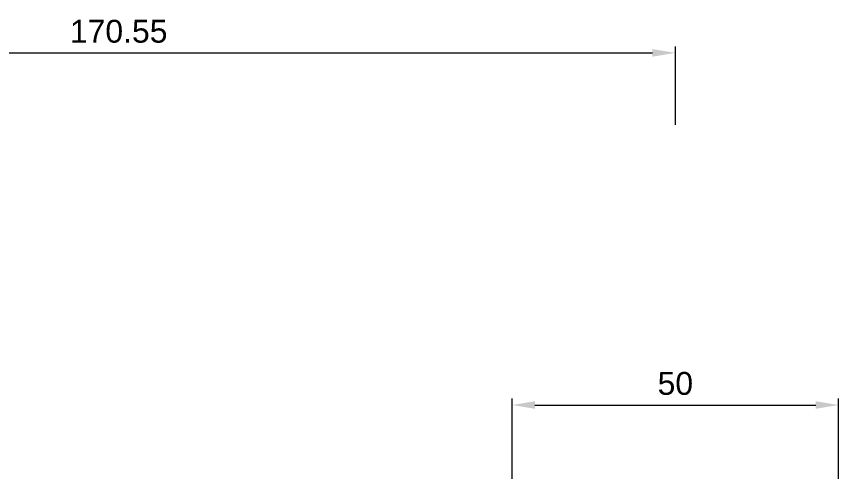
# Model space of a CAD drawing. Header units: millimetres. Extents: x 1269 to 5832, y 527 to 3540.
# Drawn here: x 2103.1 to 2229, y 1071 to 1140.8 of the extents above; entities that cross this region are included whole.
import ezdxf

# ---------------------------------------------------------------- set-up
doc = ezdxf.new("R2010")
doc.units = ezdxf.units.MM
doc.layers.add('AM_5', color=7, linetype='Continuous', lineweight=50)
doc.styles.get("Standard").update_dxf_attribs({"font": 'arial.ttf'})
doc.dimstyles.new('AM_ISO$0', dxfattribs={"dimtxt": 3.5, "dimasz": 3.5, "dimexe": 1, "dimexo": 1, "dimgap": 1.5, "dimtad": 1, "dimdsep": 46, "dimtxsty": 'Standard', "dimcen": 0, "dimclrd": 256, "dimclre": 256, "dimclrt": 7, "dimadec": 0, "dimazin": 2, "dimtp": 0.1, "dimtm": 0.1, "dimtfac": 0.71, "dimtdec": 3, "dimtmove": 0, "dimatfit": 3, "dimfxl": 1, "dimlwd": -1, "dimlwe": -1, "dimarcsym": 1})

# ---------------------------------------------------------------- blocks, each defined once
blk = doc.blocks.new('*D6')
at = {"layer": 'AM_5', "linetype": 'ByBlock', "lineweight": 9, "transparency": 16777216}
for p, q in [((2033.48, 1124.17), (2033.48, 1136.17)), ((2204.03, 1124.17), (2204.03, 1136.17)), ((2036.98, 1135.17), (2200.53, 1135.17))]:
    blk.add_line(p, q, dxfattribs=at)
at = {"layer": 'AM_5', "transparency": 16777216}
for points in [[(2036.98, 1135.75), (2036.98, 1134.59), (2033.48, 1135.17)], [(2200.53, 1135.75), (2200.53, 1134.59), (2204.03, 1135.17)]]:
    blk.add_solid(points, dxfattribs=at)
at = {"layer": 'Defpoints', "color": 0, "transparency": 16777216}
for p in [(2204.03, 1135.17), (2033.48, 1123.17), (2204.03, 1123.17)]:
    blk.add_point(p, dxfattribs=at)
at = {"layer": 'AM_5', "color": 7, "lineweight": 9, "transparency": 16777216, "insert": (2118.76, 1138.46), "char_height": 3.5, "attachment_point": 5}
blk.add_mtext('170.55', dxfattribs=at)
blk = doc.blocks.new('*D8')
at = {"layer": 'AM_5', "linetype": 'ByBlock', "lineweight": 9, "transparency": 16777216}
for p, q in [((2179.03, 988.9), (2179.03, 1082.22)), ((2229.03, 988.9), (2229.03, 1082.22)), ((2182.53, 1081.22), (2225.53, 1081.22))]:
    blk.add_line(p, q, dxfattribs=at)
at = {"layer": 'AM_5', "transparency": 16777216}
for points in [[(2182.53, 1081.81), (2182.53, 1080.64), (2179.03, 1081.22)], [(2225.53, 1081.81), (2225.53, 1080.64), (2229.03, 1081.22)]]:
    blk.add_solid(points, dxfattribs=at)
at = {"layer": 'Defpoints', "color": 0, "transparency": 16777216}
for p in [(2229.03, 1081.22), (2179.03, 987.9), (2229.03, 987.9)]:
    blk.add_point(p, dxfattribs=at)
at = {"layer": 'AM_5', "color": 7, "lineweight": 9, "transparency": 16777216, "insert": (2204.03, 1084.51), "char_height": 3.5, "attachment_point": 5}
blk.add_mtext('50', dxfattribs=at)

msp = doc.modelspace()

# ---------------------------------------------------------------- dimensions: what is measured, and where the dimension line sits
at = {"layer": 'AM_5', "lineweight": 9}
for base, p1, p2, override, picture, middle in [((2204.031, 1135.17), (2033.481, 1123.17), (2204.031, 1123.17), {"dimpost": '', "dimlwd": 9, "dimlwe": 9}, '*D6', (2118.756, 1138.457)), ((2229.031, 1081.223), (2179.031, 987.902), (2229.031, 987.902), {"dimlwd": 9, "dimlwe": 9}, '*D8', (2204.031, 1084.51))]:
    dim = msp.add_linear_dim(base=base, p1=p1, p2=p2, dimstyle='AM_ISO$0', override=override, dxfattribs=at)
    dim.commit()
    dim.dimension.update_dxf_attribs({"geometry": picture, "text_midpoint": middle})

doc.saveas('drawing.dxf')
